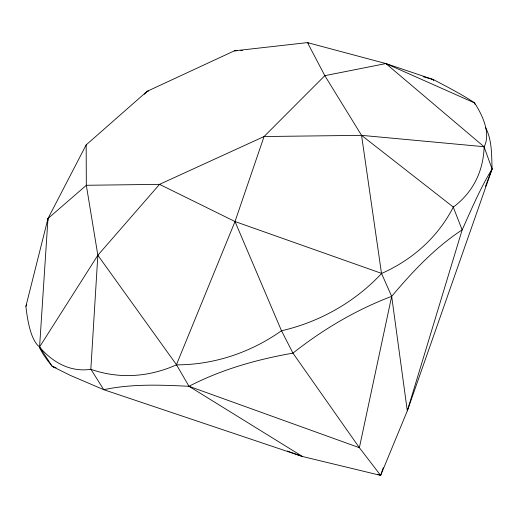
<?xml version="1.0" encoding="UTF-8"?>
<svg xmlns="http://www.w3.org/2000/svg" width="518" height="518" viewBox="0 0 518 518"><rect width="100%" height="100%" fill="white"/><g stroke="black" fill="none" stroke-linecap="round" stroke-linejoin="round"><path stroke-width="0.78" d="M433.76 80.814L433.281 79.545L385.897 63.572L307.465 42.605L234.356 50.848L147.144 91.304L86.163 144.898L86.325 185.282L97.844 255.264L90.838 369.159L103.762 389.691L302.557 456.526L380.659 475.394L407.31 410.858L492.1 168.978C491.543 155.206 492.145 140.417 485.722 127.81M86.163 144.898L47.98 218.531L39.582 346.918L52.253 366.407L70.273 375.362L103.762 389.691C131.727 383.728 160.612 384.9 188.986 386.292L359.375 447.701L380.659 475.394L383.216 467.748M47.798 220.914L47.98 218.531L86.325 185.282L159.531 184.35L264.063 136.532L324.825 75.667L385.897 63.572L474.482 102.888L474.961 104.235M385.897 63.572L484.006 146.704L492.1 168.978C480.212 188.274 471.464 209.291 462.147 229.895C434.939 247.662 412.516 271.678 391.679 296.361L359.375 447.701L292.948 353.134L281.436 330.62L235.01 221.536L159.531 184.35L97.844 255.264L39.582 346.918A177.001 38.52 -81.1 0 1 31.203 333.242L29.876 328.846A178.671 38.941 -81 0 1 25.906 306.319L47.98 218.531M287.341 451.048L302.557 456.526L188.986 386.292L176.457 364.685L235.01 221.536L264.063 136.532L361.551 135.347L484.006 146.704M485.515 186.351L492.1 168.978M144.425 94.25L147.144 91.304L148.718 90.987M188.986 386.292C221.451 369.451 257.038 359.408 292.948 353.134C322.831 329.519 356.002 309.835 391.679 296.361L381.501 273.355L361.551 135.347L324.825 75.667L307.465 42.605L308.747 43.363M234.356 50.848L237.574 50.667M240.786 50.486L242.392 50.395M423.206 76.748L433.281 79.545M39.472 347.74L42.981 353.904L47.507 360.431L52.253 366.407L53.801 366.873M235.01 221.536L381.501 273.355M52.253 366.407L56.054 367.78M377.661 474.21L380.659 475.394M361.551 135.347L453.198 206.973L462.147 229.895L407.31 410.858L391.679 296.361M97.844 255.264L176.457 364.685M26.677 304.739A171.477 11.461 -74.3 0 1 25.906 306.313M39.543 347.047A184.266 94.14 -84.3 0 0 90.838 369.302A189.892 144.697 -82.4 0 0 176.496 364.821M281.514 330.749A193.072 178.011 -66 0 1 176.45 364.847M281.468 330.782A193.434 184.427 -6 0 0 381.617 273.459A191.589 161.363 25.7 0 0 453.321 207.051M484.129 146.756A186.843 116.582 31.6 0 1 453.308 207.083M484.136 146.782A180.335 61.661 30.1 0 0 474.579 102.927A173.245 8.34 24.7 0 0 433.359 79.578M433.391 79.584A166.705 35.379 16.1 0 1 431.889 79.74"/></g></svg>
